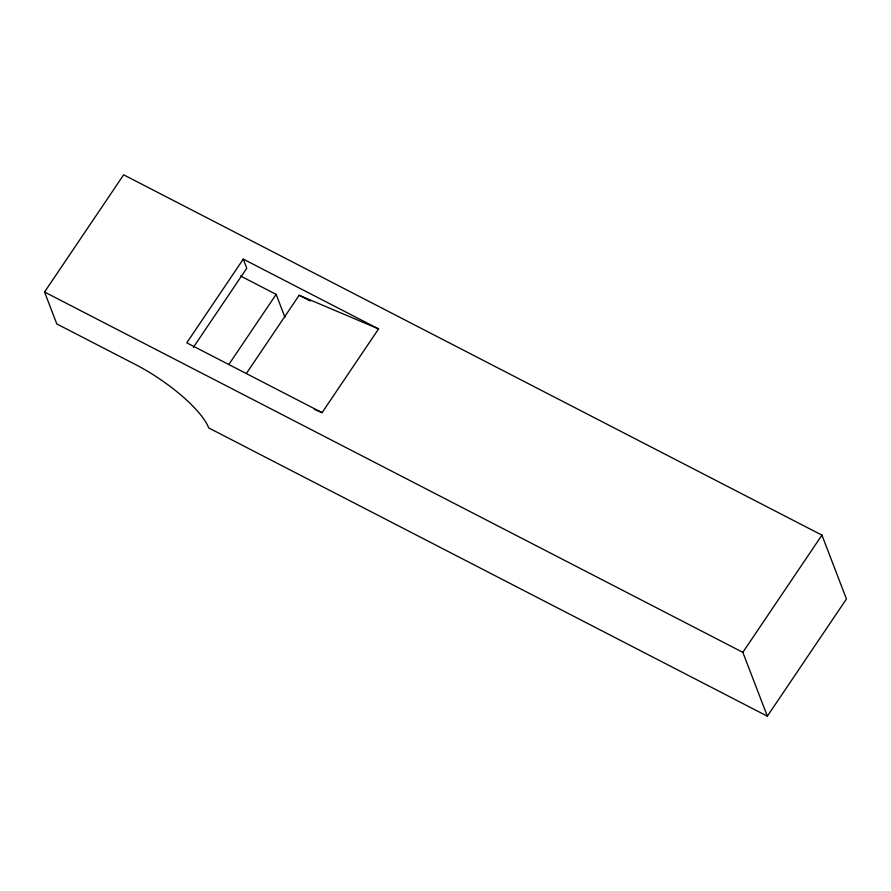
<?xml version="1.0" encoding="UTF-8"?>
<svg xmlns="http://www.w3.org/2000/svg" width="891" height="891" viewBox="0 0 891 891"><rect width="100%" height="100%" fill="white"/><g stroke="black" fill="none" stroke-linecap="round" stroke-linejoin="round"><path stroke-width="1.34" d="M44.55 292.014L123.649 174.814L821.936 535.135L846.45 598.986L767.351 716.186L208.717 427.925A73.808 21.195 34 0 0 135.365 364.475L56.801 323.945L44.55 292.014L742.849 652.346L767.351 716.186M243.276 259.114L186.776 342.835L322.074 412.644L378.575 328.924L243.276 259.114L246.774 268.236L193.38 347.367M228.942 364.319L276.143 294.364L240.459 275.954M246.529 373.251L299.153 295.266L378.575 328.924M742.849 652.346L821.936 535.135M314.389 409.392L322.074 412.644M299.153 295.266L310.257 300.991M276.143 294.364L284.975 317.352"/></g></svg>
